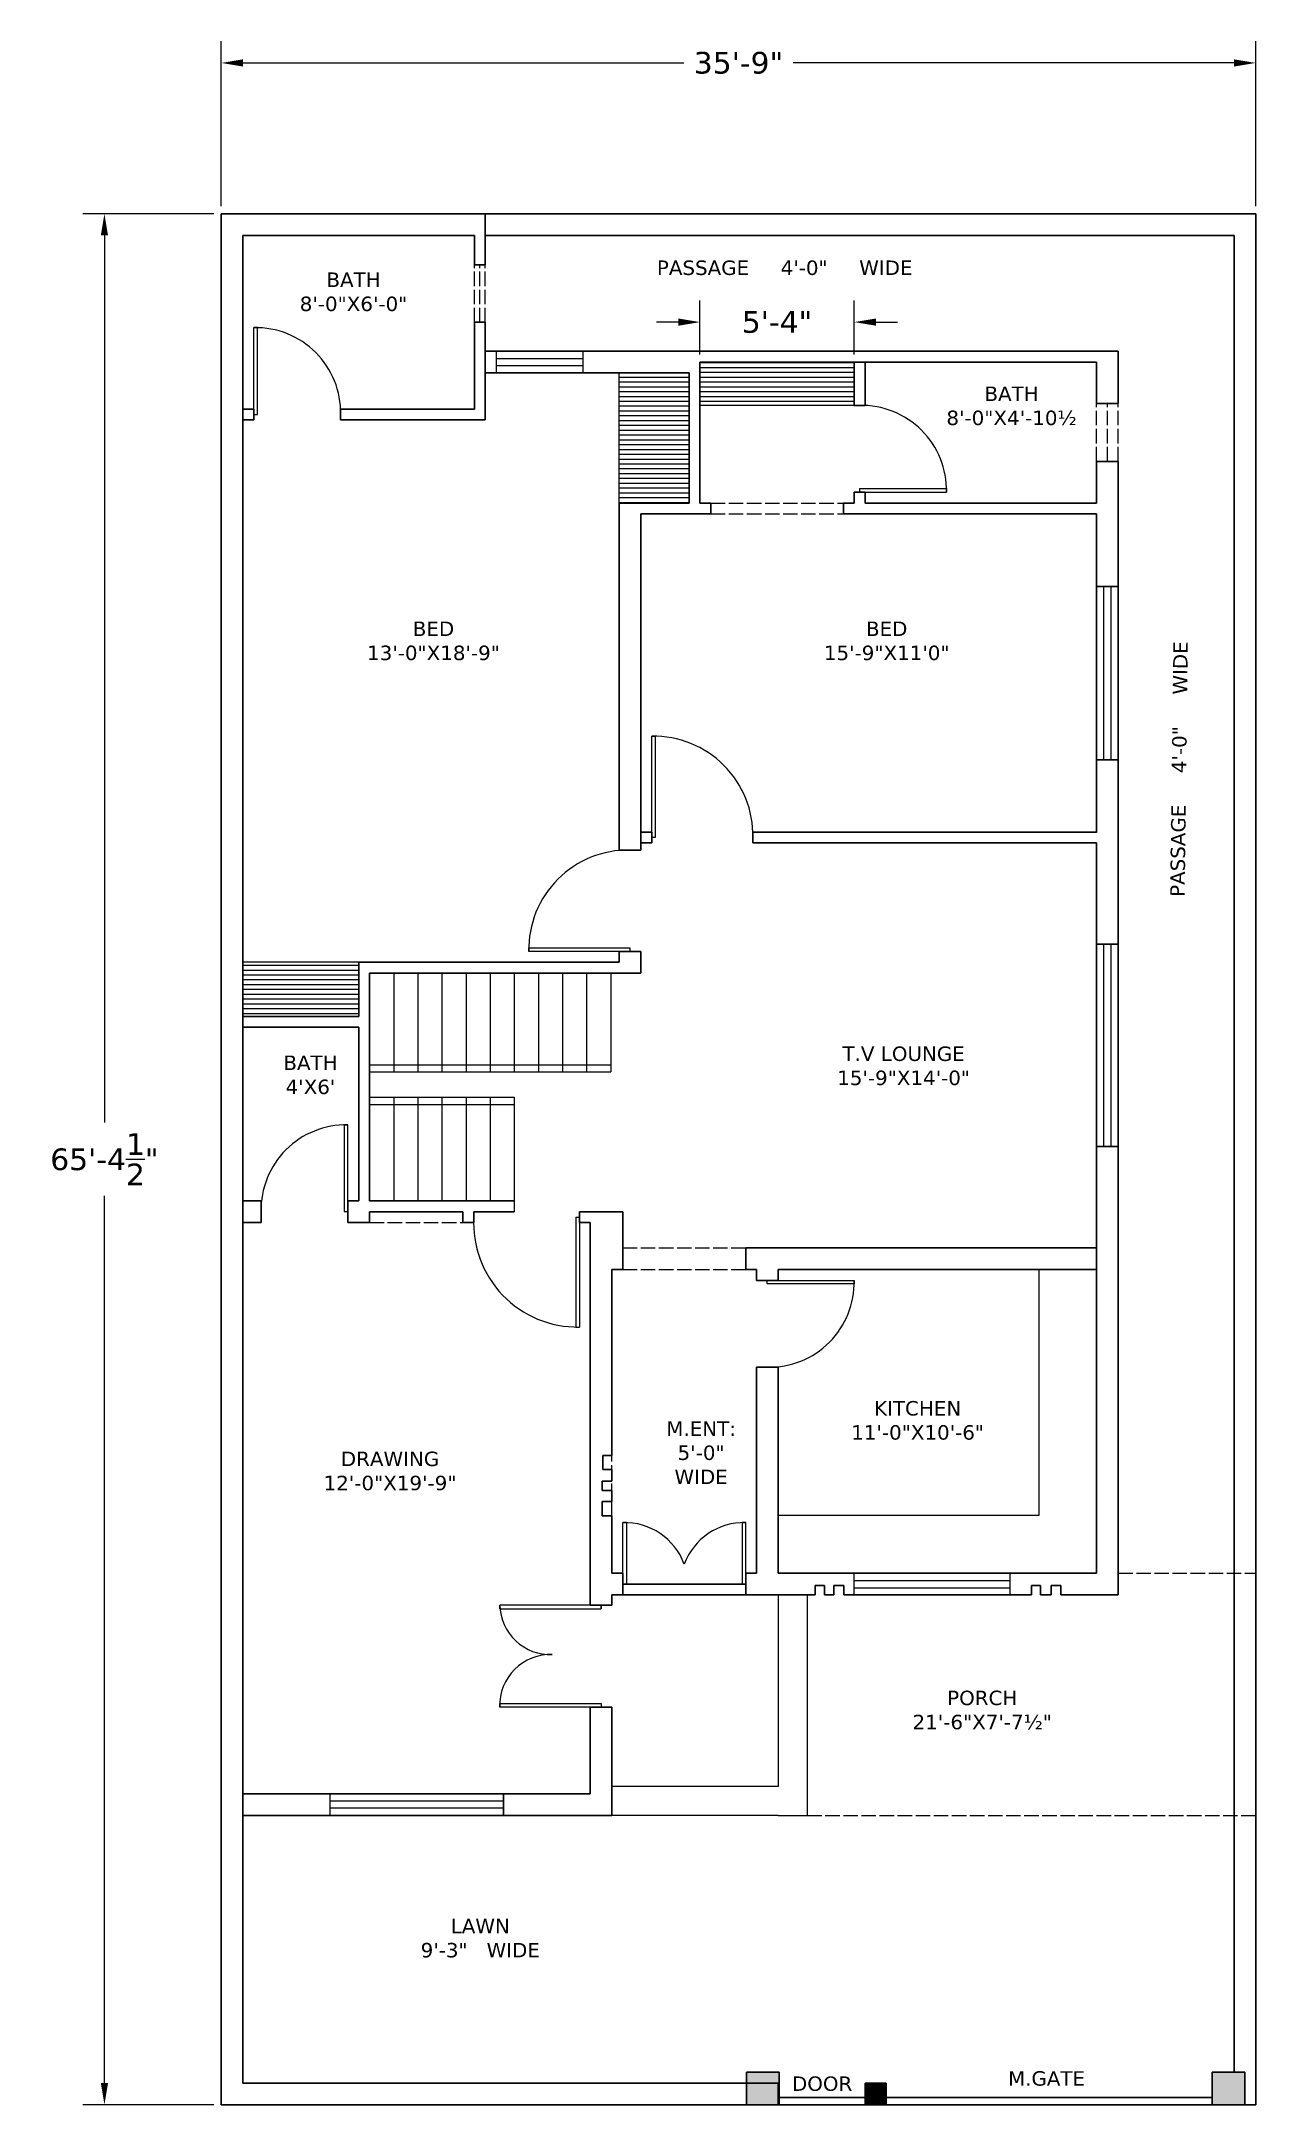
# Model space of a CAD drawing. Header units: inches. Extents: x -69 to 434, y -777 to 79.
import ezdxf

# ---------------------------------------------------------------- set-up
doc = ezdxf.new("R2010")
doc.units = ezdxf.units.IN
doc.header["$LTSCALE"] = 0.5
doc.header["$MEASUREMENT"] = 0
doc.linetypes.add('ACAD_ISO02W100', pattern=[15, 12, -3])
doc.styles.get("Standard").update_dxf_attribs({"font": 'verdana.ttf'})
doc.dimstyles.get("Standard").update_dxf_attribs({"dimscale": 50, "dimtxt": 0.18, "dimasz": 0.18, "dimexe": 0.18, "dimexo": 0.0625, "dimgap": 0.09, "dimtad": 0, "dimtih": 1, "dimtoh": 1, "dimdec": 8, "dimzin": 0, "dimdsep": 46, "dimlunit": 4, "dimtxsty": 'Standard', "dimcen": 0.09, "dimadec": 0, "dimazin": 2, "dimtfac": 1, "dimtdec": 8, "dimtofl": 0, "dimtmove": 0, "dimatfit": 3, "dimfxl": 1, "dimtolj": 1, "dimtzin": 0, "dimarcsym": 0})
pattern_1 = [(0, (0, 0), (0, 2), [])]

# ---------------------------------------------------------------- blocks, each defined once
blk = doc.blocks.new('*D1')
at = {"color": 0, "lineweight": -2, "transparency": 16777216}
for p, q in [((203.69, -50.63), (203.69, -28.21)), ((267.69, -50.63), (267.69, -28.21)), ((194.69, -37.21), (185.69, -37.21)), ((276.69, -37.21), (285.69, -37.21))]:
    blk.add_line(p, q, dxfattribs=at)
at = {"color": 0, "transparency": 16777216}
for points in [[(194.69, -35.71), (194.69, -38.71), (203.69, -37.21)], [(276.69, -35.71), (276.69, -38.71), (267.69, -37.21)]]:
    blk.add_solid(points, dxfattribs=at)
at = {"layer": 'Defpoints', "color": 0, "transparency": 16777216}
for p in [(267.69, -37.21), (203.69, -53.76), (267.69, -53.76)]:
    blk.add_point(p, dxfattribs=at)
at = {"color": 0, "transparency": 16777216, "insert": (235.69, -37.21), "char_height": 9, "attachment_point": 5}
blk.add_mtext('\\A1;5\'-4"', dxfattribs=at)
blk = doc.blocks.new('*D2')
at = {"color": 0, "lineweight": -2, "transparency": 16777216}
for p, q in [((2.07, 7.74), (-52.27, 7.74)), ((-43.27, -1.26), (-43.27, -369.31)), ((-43.27, -767.76), (-43.27, -399.71)), ((2.07, -776.76), (-52.27, -776.76))]:
    blk.add_line(p, q, dxfattribs=at)
at = {"color": 0, "transparency": 16777216}
for points in [[(-44.77, -1.26), (-41.77, -1.26), (-43.27, 7.74)], [(-44.77, -767.76), (-41.77, -767.76), (-43.27, -776.76)]]:
    blk.add_solid(points, dxfattribs=at)
at = {"layer": 'Defpoints', "color": 0, "transparency": 16777216}
for p in [(5.19, 7.74), (-43.27, -776.76), (5.19, -776.76)]:
    blk.add_point(p, dxfattribs=at)
at = {"color": 0, "transparency": 16777216, "insert": (-43.27, -384.51), "char_height": 9, "attachment_point": 5}
blk.add_mtext('\\A1;65\'-4{\\H1x;\\S1/2;}"', dxfattribs=at)
blk = doc.blocks.new('*D3')
at = {"color": 0, "lineweight": -2, "transparency": 16777216}
for p, q in [((5.19, 10.87), (5.19, 79.31)), ((434.19, 10.87), (434.19, 79.31)), ((14.19, 70.31), (197.09, 70.31)), ((425.19, 70.31), (242.3, 70.31))]:
    blk.add_line(p, q, dxfattribs=at)
at = {"color": 0, "transparency": 16777216}
for points in [[(14.19, 71.81), (14.19, 68.81), (5.19, 70.31)], [(425.19, 71.81), (425.19, 68.81), (434.19, 70.31)]]:
    blk.add_solid(points, dxfattribs=at)
at = {"layer": 'Defpoints', "color": 0, "transparency": 16777216}
for p in [(434.19, 70.31), (5.19, 7.74), (434.19, 7.74)]:
    blk.add_point(p, dxfattribs=at)
at = {"color": 0, "transparency": 16777216, "insert": (219.69, 70.31), "char_height": 9, "attachment_point": 5}
blk.add_mtext('\\A1;35\'-9"', dxfattribs=at)

msp = doc.modelspace()

# ---------------------------------------------------------------- hatches: boundary and pattern name
h = msp.add_hatch()
h.set_pattern_fill('_USER', color=256, scale=2, pattern_type=0)
h.set_pattern_definition(pattern_1)
h.paths.add_polyline_path([(199.19259121, -58.25822369), (179.19259121, -58.25822369), (170.19259121, -58.25822369), (170.19259121, -112.25822369), (199.19259121, -112.25822369)])
h = msp.add_hatch()
h.set_pattern_fill('_USER', color=256, scale=2, pattern_type=0)
h.set_pattern_definition(pattern_1)
h.paths.add_polyline_path([(267.69259121, -53.75822369), (203.69259121, -53.75822369), (203.69259121, -71.75822369), (267.69259121, -71.75822369)])
h = msp.add_hatch()
h.set_pattern_fill('_USER', color=256, scale=2, pattern_type=0)
h.set_pattern_definition(pattern_1)
h.paths.add_polyline_path([(62.19259121, -302.75822369), (14.19259121, -302.75822369), (14.19259121, -325.25822369), (62.19259121, -325.25822369)])
at = {"lineweight": 30}
h = msp.add_hatch(color=256, dxfattribs=at)
h.dxf.hatch_style = 1
h.paths.add_polyline_path([(236.55665853, -763.25822369), (223.05665853, -763.25822369), (223.05665853, -776.75822369), (236.55665853, -776.75822369)])
h = msp.add_hatch(color=256, dxfattribs=at)
h.dxf.hatch_style = 1
h.paths.add_polyline_path([(280.96247937, -767.75822369), (272.19259121, -767.75822369), (272.19259121, -776.75822369), (280.96247937, -776.75822369)])
h = msp.add_hatch(color=256, dxfattribs=at)
h.dxf.hatch_style = 1
h.paths.add_polyline_path([(429.69259121, -763.25822369), (416.19259121, -763.25822369), (416.19259121, -776.75822369), (429.69259121, -776.75822369)])

# ---------------------------------------------------------------- linework, layer by layer
for p, q in [((5.19259121, 7.74177631), (5.19259121, -776.75822369)), ((5.19259121, 7.74177631), (434.19259121, 7.74177631)), ((114.69259121, -1.25822369), (114.69259121, 7.74177631)), ((434.19259121, 7.74177631), (434.19259121, -776.75822369)), ((14.19259121, -1.25822369), (110.19259121, -1.25822369)), ((14.19259121, -1.25822369), (14.19259121, -767.75822369)), ((110.19259121, -1.25822369), (110.19259121, -13.49435519)), ((114.69259121, -1.25822369), (114.69259121, -13.49435519)), ((114.69259121, -1.25822369), (425.19259121, -1.25822369)), ((425.19259121, -1.25822369), (425.19259121, -763.25822369)), ((114.69259121, -13.49435519), (110.19259121, -13.49435519)), ((18.69259121, -39.50822369), (20.19259121, -39.50822369)), ((110.19259121, -37.25822369), (114.69259121, -37.25822369)), ((110.19259121, -37.25822369), (110.19259121, -73.25822369)), ((114.69259121, -37.25822369), (114.69259121, -77.75822369)), ((114.69259121, -49.25822369), (377.19259121, -49.25822369)), ((114.69259121, -49.25822369), (119.19259121, -49.25822369)), ((119.19259121, -49.25822369), (155.19259121, -49.25822369)), ((377.19259121, -49.25822369), (377.19259121, -71.00822369)), ((114.69259121, -58.25822369), (199.19259121, -58.25822369)), ((179.19259121, -58.25822369), (199.19259121, -58.25822369)), ((199.19259121, -58.25822369), (199.19259121, -112.25822369)), ((203.69259121, -53.75822369), (368.19259121, -53.75822369)), ((267.69259121, -53.75822369), (203.69259121, -53.75822369)), ((203.69259121, -53.75822369), (203.69259121, -112.25822369)), ((267.69259121, -53.75822369), (267.69259121, -71.75822369)), ((272.19259121, -53.75822369), (272.19259121, -71.75822369)), ((368.19259121, -53.75822369), (368.19259121, -71.00822369)), ((14.19259121, -73.25822369), (18.69259121, -73.25822369)), ((14.19259121, -73.25822369), (18.69259121, -73.25822369)), ((18.69259121, -73.25822369), (18.69259121, -77.75822369)), ((54.69259121, -73.25822369), (54.69259121, -77.75822369)), ((54.69259121, -73.25822369), (110.19259121, -73.25822369)), ((272.19259121, -71.75822369), (267.69259121, -71.75822369)), ((377.19259121, -71.00822369), (368.19259121, -71.00822369)), ((377.19259121, -71.00822369), (368.19259121, -71.00822369)), ((14.19259121, -77.75822369), (18.69259121, -77.75822369)), ((54.69259121, -77.75822369), (114.69259121, -77.75822369)), ((368.19259121, -95.00822369), (377.19259121, -95.00822369)), ((368.19259121, -95.00822369), (377.19259121, -95.00822369)), ((368.19259121, -95.00822369), (368.19259121, -112.25822369)), ((377.19259121, -95.00822369), (377.19259121, -556.25822369)), ((267.69259121, -112.25822369), (267.69259121, -107.75822369)), ((267.69259121, -107.75822369), (272.19259121, -107.75822369)), ((267.69259121, -107.75822369), (272.19259121, -107.75822369)), ((267.69259121, -107.75822369), (267.69259121, -112.25822369)), ((272.19259121, -107.75822369), (272.19259121, -112.25822369)), ((305.94259121, -107.75822369), (305.94259121, -106.25822369)), ((170.19259121, -112.25822369), (170.19259121, -256.25822369)), ((199.19259121, -112.25822369), (170.19259121, -112.25822369)), ((179.19259121, -116.75822369), (208.19259121, -116.75822369)), ((179.19259121, -116.75822369), (179.19259121, -256.25822369)), ((199.19259121, -116.75822369), (179.19259121, -116.75822369)), ((199.19259121, -116.75822369), (179.19259121, -116.75822369)), ((199.19259121, -116.75822369), (203.69259121, -116.75822369)), ((203.69259121, -112.25822369), (208.19259121, -112.25822369)), ((208.19259121, -112.25822369), (203.69259121, -112.25822369)), ((208.19259121, -116.75822369), (203.69259121, -116.75822369)), ((208.19259121, -112.25822369), (208.19259121, -116.75822369)), ((267.69259121, -112.25822369), (263.19259121, -112.25822369)), ((267.69259121, -112.25822369), (263.19259121, -112.25822369)), ((263.19259121, -112.25822369), (263.19259121, -116.75822369)), ((267.69259121, -116.75822369), (263.19259121, -116.75822369)), ((263.19259121, -116.75822369), (368.19259121, -116.75822369)), ((272.19259121, -112.25822369), (368.19259121, -112.25822369)), ((368.19259121, -116.75822369), (368.19259121, -248.75822369)), ((377.19259121, -116.75822369), (377.19259121, -248.98191074)), ((368.19259121, -248.98191074), (368.19259121, -146.87006721)), ((377.19259121, -146.87006721), (368.19259121, -146.87006721)), ((368.19259121, -146.87006721), (368.19259121, -218.87006721)), ((377.19259121, -218.87006721), (377.19259121, -146.87006721)), ((377.19259121, -182.87006721), (377.19259121, -158.87006721)), ((377.19259121, -206.87006721), (377.19259121, -158.87006721)), ((377.19259121, -182.87006721), (377.19259121, -206.87006721)), ((183.69259121, -209.00822369), (185.19259121, -209.00822369)), ((377.19259121, -218.87006721), (368.19259121, -218.87006721)), ((170.19259121, -256.25822369), (179.19259121, -256.25822369)), ((179.19259121, -248.75822369), (183.69259121, -248.75822369)), ((179.19259121, -253.25822369), (183.69259121, -253.25822369)), ((183.69259121, -248.75822369), (183.69259121, -253.25822369)), ((225.69259121, -253.25822369), (225.69259121, -248.75822369)), ((225.69259121, -248.75822369), (368.19259121, -248.75822369)), ((225.69259121, -253.25822369), (368.19259121, -253.25822369)), ((368.19259121, -253.25822369), (368.19259121, -556.25822369)), ((368.19259121, -253.25822369), (368.19259121, -421.25822369)), ((132.69259121, -298.25822369), (132.69259121, -296.75822369)), ((170.19259121, -302.75822369), (170.19259121, -298.25822369)), ((170.19259121, -298.25822369), (179.19259121, -298.25822369)), ((170.19259121, -298.25822369), (170.19259121, -302.75822369)), ((179.19259121, -298.25822369), (179.19259121, -307.25822369)), ((377.19259121, -295.25822369), (368.19259121, -295.25822369)), ((368.19259121, -295.25822369), (368.19259121, -337.25822369)), ((368.19259121, -295.25822369), (368.19259121, -379.25822369)), ((377.19259121, -337.25822369), (377.19259121, -295.25822369)), ((377.19259121, -379.25822369), (377.19259121, -295.25822369)), ((377.19259121, -379.25822369), (377.19259121, -295.25822369)), ((14.19259121, -307.25822369), (14.19259121, -409.25822369)), ((62.19259121, -302.75822369), (114.69259121, -302.75822369)), ((62.19259121, -325.25822369), (62.19259121, -302.75822369)), ((66.69259121, -307.25822369), (114.69259121, -307.25822369)), ((66.69259121, -401.7691885), (66.69259121, -307.25822369)), ((66.69259121, -307.25822369), (179.19259121, -307.25822369)), ((114.69259121, -302.75822369), (170.19259121, -302.75822369)), ((114.69259121, -307.25822369), (170.19259121, -307.25822369)), ((14.19259121, -325.25822369), (62.19259121, -325.25822369)), ((14.19259121, -329.75822369), (62.19259121, -329.75822369)), ((62.19259121, -401.75822369), (62.19259121, -329.75822369)), ((62.19259121, -332.75822369), (62.19259121, -329.75822369)), ((368.19259121, -337.25822369), (368.19259121, -379.25822369)), ((57.69259121, -370.25822369), (56.19259121, -370.25822369)), ((368.19259121, -379.25822369), (377.19259121, -379.25822369)), ((14.19259121, -401.75822369), (21.69259121, -401.75822369)), ((21.69259121, -410.75822369), (21.69259121, -401.75822369)), ((62.19259121, -401.75822369), (57.69259121, -401.75822369)), ((57.69259121, -401.75822369), (57.69259121, -410.75822369)), ((57.69259121, -401.75822369), (62.19259121, -401.75822369)), ((66.69259121, -401.7691885), (126.69259121, -401.7691885)), ((14.19259121, -647.75822369), (14.19259121, -410.75822369)), ((14.19259121, -410.75822369), (21.69259121, -410.75822369)), ((57.69259121, -410.7691885), (66.69259121, -410.7691885)), ((66.69259121, -406.2691885), (105.42979297, -406.2691885)), ((66.69259121, -406.2691885), (66.69259121, -410.7691885)), ((105.42979297, -410.7691885), (105.42979297, -406.2691885)), ((105.42979297, -410.7691885), (109.92979297, -410.7691885)), ((109.92979297, -410.75822369), (109.92979297, -406.2691885)), ((109.92979297, -406.2691885), (126.69259121, -406.2691885)), ((171.69259121, -406.2691885), (153.69259121, -406.2691885)), ((154.05361369, -406.2691885), (153.69259121, -406.2691885)), ((153.69259121, -410.75822369), (153.69259121, -406.2691885)), ((153.69259121, -406.2691885), (156.05923824, -406.2691885)), ((153.69259121, -406.2691885), (154.05361369, -406.2691885)), ((158.19259121, -410.75822369), (153.69259121, -410.75822369)), ((153.69259121, -410.75822369), (158.19259121, -410.75822369)), ((158.19259121, -410.75822369), (158.19259121, -421.25822369)), ((171.69259121, -410.75822369), (171.69259121, -406.2691885)), ((171.69259121, -421.25822369), (171.69259121, -410.75822369)), ((14.19259121, -418.25822369), (14.19259121, -655.25822369)), ((158.19259121, -421.25822369), (158.19259121, -430.25822369)), ((171.69259121, -430.25822369), (171.69259121, -421.25822369)), ((171.69259121, -421.25822369), (171.69259121, -430.25822369)), ((222.69259121, -421.25822369), (368.19259121, -421.25822369)), ((222.69259121, -430.25822369), (222.69259121, -421.25822369)), ((222.69259121, -430.25822369), (222.69259121, -421.25822369)), ((158.19259121, -430.25822369), (158.19259121, -565.25822369)), ((167.19259121, -430.25822369), (167.19259121, -507.35010843)), ((167.19259121, -430.25822369), (171.69259121, -430.25822369)), ((222.69259121, -430.25822369), (227.19259121, -430.25822369)), ((227.19259121, -430.25822369), (222.69259121, -430.25822369)), ((227.19259121, -430.25822369), (227.19259121, -434.75822369)), ((236.19259121, -434.75822369), (227.19259121, -434.75822369)), ((236.19259121, -430.25822369), (236.19259121, -434.75822369)), ((236.19259121, -430.25822369), (368.19259121, -430.25822369)), ((236.19259121, -430.25822369), (236.19259121, -434.75822369)), ((267.69259121, -434.75822369), (267.69259121, -436.25822369)), ((368.19259121, -430.25822369), (344.19259121, -430.25822369)), ((344.19259121, -430.25822369), (344.19259121, -430.25822369)), ((368.19259121, -430.25822369), (368.19259121, -556.25822369)), ((227.19259121, -470.75822369), (236.19259121, -470.75822369)), ((227.19259121, -470.75822369), (227.19259121, -556.25822369)), ((236.19259121, -470.75822369), (236.19259121, -556.25822369)), ((163.39097306, -513.26232654), (163.39097306, -507.35010843)), ((163.39097306, -507.35010843), (167.19259121, -507.35010843)), ((167.19259121, -513.26232654), (163.39097306, -513.26232654)), ((167.19259121, -513.26232654), (167.19259121, -518.01048903)), ((163.19259121, -521.96149816), (163.19259121, -518.01048903)), ((163.19259121, -518.01048903), (167.19259121, -518.01048903)), ((167.19259121, -521.96149816), (163.19259121, -521.96149816)), ((167.19259121, -521.96149816), (167.19259121, -526.46149816)), ((163.19259121, -532.46149816), (163.19259121, -526.46149816)), ((163.19259121, -526.46149816), (167.19259121, -526.46149816)), ((167.19259121, -532.46149816), (163.19259121, -532.46149816)), ((167.19259121, -532.46149816), (167.19259121, -556.25822369)), ((171.69259121, -535.25822369), (173.19259121, -535.25822369)), ((222.69259121, -535.25822369), (221.19259121, -535.25822369)), ((368.19259121, -556.25822369), (368.19259121, -532.25822369)), ((167.19259121, -556.25822369), (171.69259121, -556.25822369)), ((171.69259121, -556.25822369), (171.69259121, -565.25822369)), ((222.69259121, -565.25822369), (222.69259121, -556.25822369)), ((222.69259121, -556.25822369), (227.19259121, -556.25822369)), ((236.19259121, -556.25822369), (368.19259121, -556.25822369)), ((236.19259121, -556.25822369), (368.19259121, -556.25822369)), ((267.69259121, -556.25822369), (332.19259121, -556.25822369)), ((267.69259121, -556.25822369), (332.19259121, -556.25822369)), ((302.19259121, -556.25822369), (332.19259121, -556.25822369)), ((377.19259121, -556.25822369), (377.19259121, -565.25822369)), ((173.19259121, -560.79835725), (171.69259121, -560.79835725)), ((171.69259121, -560.79835725), (222.69259121, -560.79835725)), ((221.19259121, -560.78625543), (222.69259121, -560.78625543)), ((255.36395991, -561.31422553), (251.46891958, -561.31422553)), ((251.46891958, -561.31422553), (251.46891958, -565.25822369)), ((255.36395991, -565.25822369), (255.36395991, -561.31422553)), ((255.36395991, -563.28622461), (255.36395991, -565.25822369)), ((263.35944746, -561.31422553), (259.20179621, -561.31422553)), ((259.20179621, -561.31422553), (259.20179621, -565.25822369)), ((263.35944746, -565.25822369), (263.35944746, -561.31422553)), ((341.16014103, -565.25822369), (341.16014103, -561.33330511)), ((341.16014103, -561.33330511), (344.97778014, -561.33330511)), ((344.97778014, -561.33330511), (344.97778014, -565.25822369)), ((349.38379469, -565.25822369), (349.38379469, -561.33330511)), ((349.38379469, -561.33330511), (353.38263918, -561.33330511)), ((349.38379469, -563.2957644), (349.38379469, -565.25822369)), ((353.38263918, -561.33330511), (353.38263918, -565.25822369)), ((120.69259121, -569.54671518), (120.69259121, -571.04671518)), ((158.19259121, -565.25822369), (158.19259121, -569.54671518)), ((158.19259121, -569.54671518), (167.19259121, -569.54671518)), ((162.73630939, -571.04671518), (162.73630939, -569.54671518)), ((167.19259121, -565.25822369), (167.19259121, -569.54671518)), ((222.69259121, -565.25822369), (167.19259121, -565.25822369)), ((167.19259121, -565.25822369), (167.19259121, -569.54671518)), ((227.19259121, -565.25822369), (222.69259121, -565.25822369)), ((227.19259121, -565.25822369), (251.46891958, -565.25822369)), ((227.19259121, -565.25822369), (231.69259121, -565.25822369)), ((227.19259121, -565.25822369), (236.19259121, -565.25822369)), ((255.36395991, -565.25822369), (259.20179621, -565.25822369)), ((263.35944746, -565.25822369), (341.16014103, -565.25822369)), ((297.69259121, -565.25822369), (267.69259121, -565.25822369)), ((332.19259121, -565.25822369), (267.69259121, -565.25822369)), ((332.19259121, -565.25822369), (297.69259121, -565.25822369)), ((344.97778014, -565.25822369), (349.38379469, -565.25822369)), ((353.38263918, -565.25822369), (368.19259121, -565.25822369)), ((377.19259121, -565.25822369), (368.19259121, -565.25822369)), ((120.69259121, -611.75822369), (120.69259121, -610.25822369)), ((167.19259121, -611.75822369), (158.19259121, -611.75822369)), ((158.19259121, -611.75822369), (158.19259121, -647.75822369)), ((167.19259121, -611.75822369), (167.19259121, -611.75822369)), ((167.19259121, -611.75822369), (167.19259121, -656.75822369)), ((14.19259121, -647.75822369), (158.19259121, -647.75822369)), ((86.19259121, -647.75822369), (50.19259121, -647.75822369)), ((122.19259121, -647.75822369), (50.19259121, -647.75822369)), ((122.19259121, -647.75822369), (86.19259121, -647.75822369)), ((122.19259121, -656.75822369), (122.19259121, -647.75822369)), ((14.19259121, -767.75822369), (14.19259121, -656.75822369)), ((14.19259121, -656.75822369), (158.19259121, -656.75822369)), ((14.19259121, -656.75822369), (167.19259121, -656.75822369)), ((50.19259121, -656.75822369), (122.19259121, -656.75822369)), ((86.19259121, -656.75822369), (122.19259121, -656.75822369)), ((158.19259121, -656.75822369), (167.19259121, -656.75822369)), ((236.55665853, -767.75822369), (14.19259121, -767.75822369)), ((236.01200153, -767.75822369), (222.51200153, -767.75822369)), ((236.55665853, -763.25822369), (223.05665853, -763.25822369)), ((223.05665853, -763.25822369), (223.05665853, -776.75822369)), ((236.55665853, -767.75822369), (236.19259121, -767.75822369)), ((236.19259121, -767.75822369), (236.19259121, -776.75822369)), ((236.55665853, -776.75822369), (236.55665853, -763.25822369)), ((280.96247937, -767.75822369), (272.19259121, -767.75822369)), ((280.96247937, -767.75822369), (272.19259121, -767.75822369)), ((272.19259121, -767.75822369), (272.19259121, -776.75822369)), ((272.19259121, -767.75822369), (280.96247937, -767.75822369)), ((280.96247937, -767.75822369), (280.96247937, -776.75822369)), ((429.69259121, -763.25822369), (416.19259121, -763.25822369)), ((416.19259121, -763.25822369), (416.19259121, -776.75822369)), ((429.69259121, -776.75822369), (429.69259121, -763.25822369)), ((434.19259121, -776.75822369), (5.19259121, -776.75822369)), ((223.05665853, -776.75822369), (236.55665853, -776.75822369)), ((236.55665853, -773.75822369), (272.19259121, -773.75822369)), ((236.55665853, -776.75822369), (272.19259121, -776.75822369)), ((280.96247937, -776.75822369), (272.19259121, -776.75822369)), ((280.96247937, -773.75822369), (416.19259121, -773.75822369)), ((280.96247937, -776.75822369), (416.19259121, -776.75822369)), ((416.19259121, -776.75822369), (429.69259121, -776.75822369)), ((434.19259121, -776.75822369), (429.69259121, -776.75822369))]:
    msp.add_line(p, q, dxfattribs=at)
at = {"linetype": 'ACAD_ISO02W100'}
for p, q in [((110.19259121, -37.25822369), (110.19259121, -13.49435519)), ((112.44259121, -37.25822369), (112.44259121, -13.49435519)), ((114.69259121, -37.25822369), (114.69259121, -13.49435519)), ((368.19259121, -95.00822369), (368.19259121, -71.00822369)), ((372.69259121, -95.00822369), (372.69259121, -71.00822369)), ((377.19259121, -95.00822369), (377.19259121, -71.00822369)), ((208.19259121, -112.25822369), (263.19259121, -112.25822369)), ((208.19259121, -116.75822369), (263.19259121, -116.75822369)), ((66.69259121, -410.7691885), (105.42979297, -410.7691885)), ((171.69259121, -421.25822369), (222.69259121, -421.25822369)), ((171.69259121, -430.25822369), (222.69259121, -430.25822369)), ((167.19259121, -532.46149816), (167.19259121, -507.35010843)), ((377.19259121, -556.25822369), (434.19259121, -556.25822369)), ((248.19259121, -656.75822369), (434.19259121, -656.75822369))]:
    msp.add_line(p, q, dxfattribs=at)
for p, q in [((18.69259121, -75.50822369), (18.69259121, -39.50822369)), ((20.19259121, -75.50822369), (20.19259121, -39.50822369)), ((119.19259121, -49.25822369), (119.19259121, -58.25822369)), ((155.19259121, -49.25822369), (155.19259121, -58.25822369)), ((119.19259121, -52.25822369), (155.19259121, -52.25822369)), ((119.19259121, -55.25822369), (155.19259121, -55.25822369)), ((170.19259121, -112.25822369), (170.19259121, -58.25822369)), ((18.69259121, -75.50822369), (20.19259121, -75.50822369)), ((267.69259121, -71.75822369), (203.69259121, -71.75822369)), ((269.94259121, -106.25822369), (305.94259121, -106.25822369)), ((269.94259121, -106.25822369), (269.94259121, -107.75822369)), ((269.94259121, -107.75822369), (305.94259121, -107.75822369)), ((377.19259121, -146.87006721), (368.19259121, -146.87006721)), ((371.19259121, -218.87006721), (371.19259121, -146.87006721)), ((374.19259121, -218.87006721), (374.19259121, -146.87006721)), ((183.69259121, -251.00822369), (183.69259121, -209.00822369)), ((185.19259121, -209.00822369), (185.19259121, -251.0505612)), ((368.19259121, -218.87006721), (377.19259121, -218.87006721)), ((185.19259121, -251.0505612), (183.69259121, -251.0505612)), ((132.69259121, -296.75822369), (174.66979165, -296.75822369)), ((174.69259121, -298.25822369), (132.69259121, -298.25822369)), ((174.66979165, -296.75822369), (174.69259121, -298.25822369)), ((377.19259121, -295.25822369), (368.19259121, -295.25822369)), ((371.19259121, -379.25822369), (371.19259121, -295.25822369)), ((374.19259121, -379.25822369), (374.19259121, -295.25822369)), ((62.19259121, -302.75822369), (14.19259121, -302.75822369)), ((66.69259121, -307.25822369), (66.69259121, -348.2691885)), ((76.69259121, -307.25822369), (76.69259121, -348.2691885)), ((86.69259121, -307.25822369), (86.69259121, -348.2691885)), ((96.69259121, -307.25822369), (96.69259121, -348.2691885)), ((106.69259121, -307.25822369), (106.69259121, -348.2691885)), ((116.69259121, -307.25822369), (116.69259121, -348.2691885)), ((126.69259121, -307.25822369), (126.69259121, -348.2691885)), ((136.69259121, -307.25822369), (136.69259121, -348.2691885)), ((146.69259121, -307.25822369), (146.69259121, -348.2691885)), ((156.69259121, -307.25822369), (156.69259121, -348.2691885)), ((166.69259121, -307.25822369), (166.69259121, -348.2691885)), ((66.69259121, -345.2691885), (166.69259121, -345.2691885)), ((66.69259121, -348.2691885), (166.69259121, -348.2691885)), ((66.69259121, -348.2691885), (66.69259121, -365.2691885)), ((66.69259121, -358.7691885), (126.69259121, -358.7691885)), ((76.69259121, -358.7691885), (76.69259121, -401.7691885)), ((86.69259121, -358.7691885), (86.69259121, -401.7691885)), ((96.69259121, -358.7691885), (96.69259121, -401.7691885)), ((106.69259121, -358.7691885), (106.69259121, -401.7691885)), ((116.69259121, -358.7691885), (116.69259121, -401.7691885)), ((126.69259121, -358.7691885), (126.69259121, -406.2691885)), ((66.69259121, -361.7691885), (126.69259121, -361.7691885)), ((66.69259121, -365.2691885), (66.69259121, -401.7691885)), ((56.19259121, -370.25822369), (56.19259121, -406.11931277)), ((57.69259121, -406.25822369), (57.69259121, -370.25822369)), ((368.19259121, -379.25822369), (377.19259121, -379.25822369)), ((21.69259121, -401.75822369), (21.88460353, -401.75822369)), ((56.19259121, -406.11931277), (57.69259121, -406.11931277)), ((109.92979297, -406.2691885), (126.69259121, -406.2691885)), ((109.92979297, -406.2691885), (126.69259121, -406.2691885)), ((126.69259121, -406.2691885), (109.92979297, -406.2691885)), ((152.19259121, -408.5137061), (152.19259121, -454.1137061)), ((152.19259121, -408.5137061), (153.69259121, -408.5137061)), ((153.69259121, -408.5137061), (153.69259121, -454.1137061)), ((231.61428877, -436.25822369), (231.61428877, -434.75822369)), ((267.69259121, -436.25822369), (231.61428877, -436.25822369)), ((231.69259121, -434.75822369), (267.69259121, -434.75822369)), ((344.19259121, -430.25822369), (344.19259121, -532.25822369)), ((152.19259121, -454.1137061), (153.69259121, -454.1137061)), ((167.19259121, -518.01048903), (167.19259121, -513.26232654)), ((167.19259121, -526.46149816), (167.19259121, -521.96149816)), ((167.19259121, -556.25822369), (167.19259121, -532.46149816)), ((171.69259121, -560.75822369), (171.69259121, -535.25822369)), ((173.19259121, -535.25822369), (173.19259121, -560.79835725)), ((221.19259121, -535.25822369), (221.19259121, -560.78625543)), ((222.69259121, -560.75822369), (222.69259121, -535.25822369)), ((344.19259121, -532.25822369), (236.19259121, -532.25822369)), ((267.69259121, -565.25822369), (267.69259121, -556.25822369)), ((332.19259121, -556.25822369), (332.19259121, -565.25822369)), ((267.69259121, -559.25822369), (332.19259121, -559.25822369)), ((267.69259121, -562.25822369), (332.19259121, -562.25822369)), ((162.69259121, -569.54671518), (120.69259121, -569.54671518)), ((120.69259121, -571.04671518), (162.73630939, -571.04671518)), ((236.19259121, -565.25822369), (236.19259121, -644.75822369)), ((248.19259121, -565.25822369), (248.19259121, -656.75822369)), ((267.69259121, -565.25822369), (263.35944746, -565.25822369)), ((332.19259121, -565.25822369), (341.16014103, -565.25822369)), ((120.69259121, -610.25822369), (162.73630939, -610.25822369)), ((162.69259121, -611.75822369), (120.69259121, -611.75822369)), ((162.73630939, -610.25822369), (162.73630939, -611.75822369)), ((50.19259121, -647.75822369), (50.19259121, -656.75822369)), ((122.19259121, -656.75822369), (122.19259121, -647.75822369)), ((236.19259121, -644.75822369), (167.19259121, -644.75822369)), ((122.19259121, -650.75822369), (50.19259121, -650.75822369)), ((122.19259121, -653.75822369), (50.19259121, -653.75822369)), ((236.19259121, -656.75822369), (167.19259121, -656.75822369)), ((236.19259121, -656.75822369), (248.19259121, -656.75822369))]:
    msp.add_line(p, q)
at = {"linetype": 'ACAD_ISO02W100', "lineweight": 30}
msp.add_line((179.19259121, -248.75822369), (183.69259121, -248.75822369), dxfattribs=at)
for centre, radius, start, end in [((19.44259121, -74.75822369), 35.25797782, 358.7811247649, 91.2188752351), ((270.69259121, -107.00822369), 35.25797782, 358.7811247649, 91.2188752351), ((184.44259121, -250.25822369), 41.25681762, 358.958373324, 91.041626676), ((173.94259121, -297.50822369), 41.25681762, 88.958373324, 181.041626676), ((56.94259121, -405.50822369), 35.25797782, 88.7811247649, 181.2188752351), ((152.94259121, -411.03368075), 43.0865534, 176.6470663816, 270.997387853), ((232.44259121, -435.50822369), 35.25797782, 268.7811247649, 1.2188752351), ((172.44259121, -561.63319977), 26.38563744, 20.2799453197, 91.6288264169), ((221.94259121, -561.63319977), 26.38563744, 88.3711735831, 159.7200546803), ((141.7144503, -568.9699736), 21.02976915, 181.5715342522, 272.0438145977), ((141.7144503, -568.9699736), 21.02976915, 354.3326634791, 358.4284657478), ((141.7144503, -611.00822369), 21.03523377, 87.9567165779, 182.0432834221)]:
    msp.add_arc(centre, radius, start, end)

# ---------------------------------------------------------------- texts
at = {"char_height": 6, "attachment_point": 1}
for s, width, insert in [('\\pxqc;{\\fVerdana|b0|i0|c0|p34;BATH\\P8\'-0"X6\'-0"}', 73.9855358108, (23.04591846, -16.62239893)), ('\\pxqc;{\\fVerdana|b0|i0|c0|p34;PASSAGE     4\'-0"     WIDE}', 117.7264878297, (179.98904526, -11.64334697)), ('\\pxqc;{\\fVerdana|b0|i0|c0|p34;BATH\\P8\'-0"X4\'-10½}', 73.9855358108, (295.94558642, -63.9267216)), ('\\pxqc;{\\fVerdana|b0|i0|c0|p34;BED\\P13\'-0"X18\'-9"}', 73.9855358108, (56.19226021, -161.42515595)), ('\\pxqc;{\\fVerdana|b0|i0|c0|p34;BED\\P15\'-9"X11\'0"}', 73.9855358108, (244.15894091, -161.42515595)), ("\\pxqc;{\\fVerdana|b0|i0|c0|p34;BATH\\P4'X6'}", 73.9855358108, (5.19259121, -341.46676831)), ('\\pxqc;{\\fVerdana|b0|i0|c0|p34;T.V LOUNGE\\P15\'-9"X14\'-0"}', 73.9855358108, (251.17181639, -337.72896345)), ('\\pxqc;{\\fVerdana|b0|i0|c0|p34;KITCHEN\\P11\'-0"X10\'-6"}', 73.9855358108, (256.98852192, -484.82611683)), ('\\pxqc;{\\fVerdana|b0|i0|c0|p34;M.ENT:\\P5\'-0"\\PWIDE}', 73.9855358108, (167.19259121, -493.25822369)), ('\\pxqc;{\\fVerdana|b0|i0|c0|p34;DRAWING\\P12\'-0"X19\'-9"}', 73.9855358108, (38.17400809, -505.81206555)), ('\\pxqc;{\\fVerdana|b0|i0|c0|p34;PORCH\\P21\'-6"X7\'-7½"}', 73.9855358108, (283.79087719, -604.98413296)), ('\\pxqc;{\\fVerdana|b0|i0|c0|p34;LAWN\\P9\'-3"   WIDE}', 73.9855358108, (75.60515277, -699.61635334)), ('\\pxqc;{\\fVerdana|b0|i0|c0|p34;DOOR}', 30.0113268777, (239.37842196, -765.01306366)), ('\\pxqc;{\\fVerdana|b0|i0|c0|p34;M.GATE}', 125.6127957381, (284.63503152, -762.84039488))]:
    msp.add_mtext_dynamic_manual_height_columns(s, width=width, gutter_width=1, heights=[0], dxfattribs=dict(at, insert=insert))
at = {"insert": (398.62956107, -281.46689769), "char_height": 6, "attachment_point": 1, "rotation": 89.2739240036}
msp.add_mtext_dynamic_manual_height_columns('\\pxqc;{\\fVerdana|b0|i0|c0|p34;PASSAGE     4\'-0"     WIDE}', width=117.7264878297, gutter_width=1, heights=[0], dxfattribs=at)

# ---------------------------------------------------------------- dimensions: what is measured, and where the dimension line sits
for base, p1, p2, picture, middle in [((434.1925912059, 70.3063167979), (5.1925912059, 7.7417763136), (434.1925912059, 7.7417763136), '*D3', (219.6925912059, 70.3063167979)), ((267.6925912059, -37.2129134347), (203.6925912059, -53.7582236864), (267.6925912059, -53.7582236864), '*D1', (235.6925912059, -37.2129134347))]:
    dim = msp.add_linear_dim(base=base, p1=p1, p2=p2, dimstyle='Standard')
    dim.commit()
    dim.dimension.update_dxf_attribs({"geometry": picture, "text_midpoint": middle})
dim = msp.add_linear_dim(base=(-43.2681075975, -776.7582236864), p1=(5.1925912059, 7.7417763136), p2=(5.1925912059, -776.7582236864), angle=90, dimstyle='Standard')
dim.commit()
dim.dimension.update_dxf_attribs({"geometry": '*D2', "text_midpoint": (-43.2681075975, -384.5082236864)})

doc.saveas('drawing.dxf')
